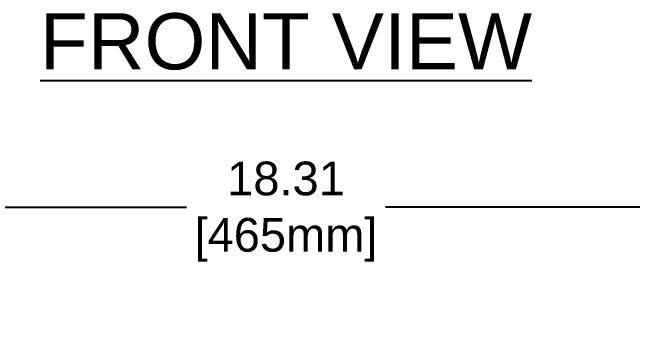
# Model space of a CAD drawing. Header units: inches. Extents: x 1.2 to 43.4, y 1.7 to 28.6.
# Drawn here: x 31.8 to 37.33, y 4.63 to 7.51 of the extents above; entities that cross this region are included whole.
import ezdxf
from ezdxf.enums import TextEntityAlignment as Align

# ---------------------------------------------------------------- set-up
doc = ezdxf.new("R2010")
doc.units = ezdxf.units.IN
doc.header["$MEASUREMENT"] = 0
doc.layers.add('DIM', color=1, linetype='Continuous')
doc.styles.add('Arial', font='arial.ttf')
doc.styles.get("Standard").update_dxf_attribs({"font": 'arial.ttf'})
doc.dimstyles.new('ANSI & Metric .30 Stacked', dxfattribs={"dimscale": 2.666667, "dimtxt": 0.3, "dimasz": 0.375, "dimexe": 0.3, "dimexo": 0.3, "dimgap": 0.1, "dimtad": 0, "dimtih": 1, "dimtoh": 1, "dimzin": 4, "dimdsep": 46, "dimtxsty": 'Arial', "dimcen": 0.15, "dimadec": 0, "dimazin": 0, "dimtfac": 0.75, "dimtofl": 0, "dimtmove": 0, "dimatfit": 3, "dimfxl": 1, "dimtolj": 1, "dimtzin": 0, "dimarcsym": 0})

# ---------------------------------------------------------------- blocks, each defined once
blk = doc.blocks.new('*D8')
at = {"layer": 'Defpoints', "color": 0, "transparency": 16777216}
for p in [(43.3922, 5.7798), (25.0851, 3.6804), (43.3922, 3.6804)]:
    blk.add_point(p, dxfattribs=at)
at = {"layer": 'DIM', "color": 0, "lineweight": -2, "transparency": 16777216}
for p, q in [((25.0851, 3.9804), (25.0851, 6.0798)), ((43.3922, 3.9804), (43.3922, 6.0798)), ((25.4601, 5.7798), (33.3513, 5.7798)), ((43.0172, 5.7798), (35.126, 5.7798))]:
    blk.add_line(p, q, dxfattribs=at)
at = {"layer": 'DIM', "color": 0, "transparency": 16777216}
for points in [[(25.4601, 5.8423), (25.4601, 5.7173), (25.0851, 5.7798)], [(43.0172, 5.8423), (43.0172, 5.7173), (43.3922, 5.7798)]]:
    blk.add_solid(points, dxfattribs=at)
at = {"layer": 'DIM', "color": 0, "transparency": 16777216, "char_height": 0.3, "attachment_point": 5, "style": 'Arial'}
for s, insert in [('\\A1;18.31', (34.2387, 6.0331)), ('\\A1;[465mm]', (34.2387, 5.4875))]:
    blk.add_mtext(s, dxfattribs=dict(at, insert=insert))

msp = doc.modelspace()

# ---------------------------------------------------------------- texts
at = {"layer": 'DIM'}
msp.add_text('%%UFRONT VIEW', height=0.5, dxfattribs=at).set_placement((34.2387, 7.0073), align=Align.CENTER)

# ---------------------------------------------------------------- dimensions: what is measured, and where the dimension line sits
dim = msp.add_linear_dim(base=(43.3922, 5.7798), p1=(25.0851, 3.6804), p2=(43.3922, 3.6804), dimstyle='ANSI & Metric .30 Stacked', override={"dimpost": '\\X'}, dxfattribs=at)
dim.commit()
dim.dimension.update_dxf_attribs({"geometry": '*D8', "text_midpoint": (34.2387, 5.7798)})

doc.saveas('drawing.dxf')
